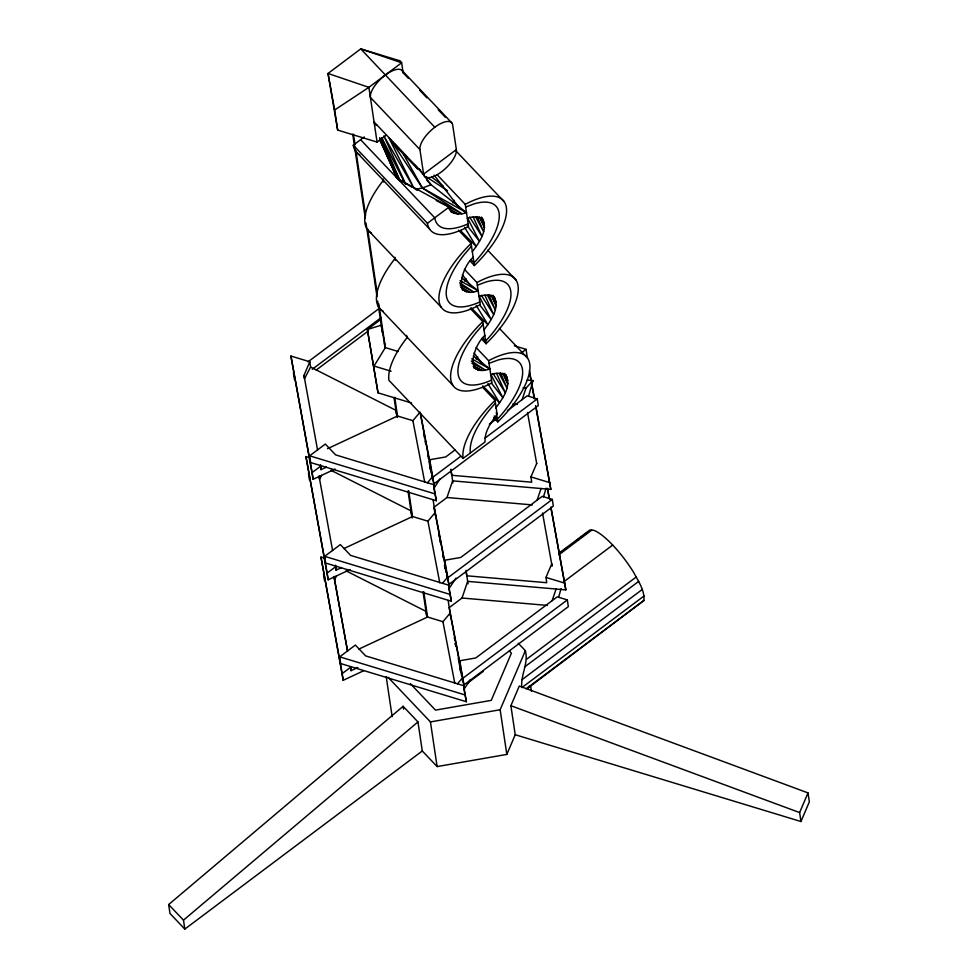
<?xml version="1.0" encoding="UTF-8"?>
<svg xmlns="http://www.w3.org/2000/svg" width="978" height="978" viewBox="0 0 978 978"><rect width="100%" height="100%" fill="white"/><g stroke="black" fill="none" stroke-linecap="round" stroke-linejoin="round"><path stroke-width="1.47" d="M529.514 685.859L527.668 688.267L643.927 600.443C644.759 590.101 638.182 581.005 633.561 572.264A44.817 11.247 53.1 0 0 593.707 530.296L589.893 529.978L559.514 552.766M518.279 643.255L525.357 650.712C528.829 663.157 520.394 674.991 521.812 687.668L644.062 595.969M528.523 396.322L533.059 380.589L527.056 380.075M543.548 496.824L546.017 488.254M558.572 597.338L561.042 588.756M439.794 582.9L427.924 521.188L435.051 512.692L448.853 584.477L553.316 506.115L552.313 499.403L542.228 496.335L460.76 557.448L444.66 560.26L445.455 565.541L434.208 507.105L446.995 497.509L452.631 480.87L550.81 489.367L535.932 406.445M522.093 399.66L526.042 388.009L533.059 380.589M454.819 683.414L442.948 621.702L450.063 613.206L463.878 684.991L568.34 606.629L567.326 599.905L557.252 596.849L475.773 657.962L459.684 660.773L460.467 666.055L449.232 607.619L462.019 598.023L467.655 581.372L565.834 589.868L550.944 506.959M537.105 500.174L541.054 488.523M552.13 600.688L556.079 589.025M309.794 361.774L310.588 367.056L304.476 378.755L303.975 375.405L309.794 361.774L290.918 356.041L313.143 479.293L335.075 469.061M450.76 469.574L451.799 475.284L531.726 482.203L530.932 476.909L536.751 463.279M466.041 571.507L466.824 575.798L546.739 582.705L545.956 577.423L551.775 563.793L552.105 566.03M422.288 750.97L184.818 929.1L169.989 913.476L168.656 904.552L403.119 706.312L417.948 721.935L422.288 750.97L437.117 766.581L506.824 754.417L500.149 709.747L525.357 650.712M510.883 705.7L519.294 686.03L808.011 792.901L809.344 801.838L800.945 821.52L515.223 734.735L510.883 705.7L799.613 812.584L800.945 821.52M506.824 754.417L515.223 734.735M799.613 812.584L808.011 792.901M321.53 475.369L319.5 479.269L318.999 475.919L332.606 550.638M347.434 650.688L334.513 579.783L336.554 575.883M452.814 202.935L454.293 200.368M464.489 281.114L465.98 278.534M476.176 359.281L477.655 356.713M440.198 478.731L434.122 487.998L433.621 484.648L335.601 454.88L325.332 444.061L309.635 455.821L310.649 462.545L436.335 500.712L433.621 484.648M455.98 578.084L449.146 588.511L448.645 585.162L350.625 555.394L340.344 544.575L324.659 556.335L325.662 563.047L451.359 601.226L448.645 585.162M470.247 679.747L464.171 689.025L463.67 685.676L365.65 655.896L355.369 645.077L339.684 656.849L340.686 663.561L466.372 701.739L463.67 685.676M472.325 251.713C479.061 242.568 488.682 229.977 482.276 218.302M473.156 257.3C462.142 266.811 451.481 299.733 478.169 290.796L461.64 277.789M484.012 329.879C490.748 320.735 500.357 308.156 493.963 296.468L495.186 299.219C491.848 293.632 484.281 294.733 479 296.383M484.844 335.466C473.817 344.977 463.156 377.899 489.856 368.975L473.328 355.955M495.699 408.058C502.435 398.914 512.044 386.334 505.65 374.647L506.873 377.398C503.536 371.811 495.956 372.899 490.687 374.562M424.77 482.399L412.899 420.674L420.027 412.178L433.829 483.963L538.291 405.601L537.289 398.89L527.203 395.821L507.545 410.577M427.472 482.777L432.459 476.836M442.496 583.291L447.484 577.35M457.521 683.805L462.496 677.852M471.494 246.126L463.694 255.234A64.939 26.479 -43.5 0 0 479.843 301.97M483.181 324.305L475.381 333.412A64.939 26.479 -43.5 0 0 491.518 380.136M184.818 929.1L183.485 920.164L417.948 721.935M359.818 154.854A67.861 27.665 -43.5 0 1 353.29 145.184L364.244 136.957M408.303 78.264L403.144 72.837L401.64 62.775L400.161 60.868L360.76 48.9L328.009 73.472L337.667 130.098L377.068 142.067L385.564 135.697M456.359 149.573A21.149 8.619 -43.5 0 1 441.481 171.859A21.149 8.619 -43.5 0 1 423.608 174.133L419.929 149.561A21.149 8.619 -43.5 0 1 434.807 127.274A21.149 8.619 -43.5 0 1 452.68 125.001L456.359 149.573L423.608 174.133L374.073 121.969A21.149 8.619 -43.5 0 0 377.007 125.331M353.29 145.184L427.447 223.277L449.367 206.835C450.491 214.94 460.516 214.989 466.482 212.617L431.078 184.744L426.958 180.404M307.997 361.86L378.449 309.011M312.263 369.293L381.334 317.471M380.711 319.5L367.373 329.5L378.021 392.838L411.591 403.034M316.175 370.075L368.461 330.857M313.143 479.293L312.141 472.582L320.527 466.286L321.029 469.648L326.469 467.093M521.25 352.985L526.078 349.354L527.081 356.078M455.43 449.66L445.736 456.934L429.635 459.746L430.43 465.039L420.344 412.594M489.367 424.207L496.641 418.755M433.829 483.963L432.826 477.252L460.76 456.298M485.051 438.071L537.289 398.89M407.313 337.324A67.861 27.665 -43.5 0 0 388.938 380.332L463.095 458.425L485.015 441.983C484.44 431.457 491.103 422.276 497.117 414.269L495.051 400.418L482.521 387.215M350.1 569.563L328.168 579.807L327.165 573.084L335.552 566.8L336.053 570.15L341.493 567.607M448.853 584.477L447.851 577.766L552.313 499.403M363.743 670.712L343.192 680.309L342.19 673.597L350.564 667.314L351.065 670.663L357.875 667.485M559.917 553.083L568.414 546.702M574.489 542.154L587.839 532.13M558.854 554.795L591.727 530.137M564 581.604L612.705 545.064M463.878 684.991L462.863 678.267L567.326 599.905M467.594 683.109L483.34 671.299M526.629 659.209L636.226 576.996M524.501 667.045L638.695 581.384M522.069 679.637L642.277 589.465M526.14 688.793L643.927 600.443M337.667 130.098L334.659 110.001L368.889 87.348L401.64 62.775L360.76 48.9L434.807 127.274M327.496 448.706L397.52 416.005L412.899 420.674M343.889 548.572L412.545 516.518L427.924 521.188M358.902 649.086L427.557 617.02L442.948 621.702M465.65 207.043L474.33 203.791A64.939 26.479 -43.5 0 1 474 262.874L470.907 259.622M477.337 285.209L486.005 281.97A64.939 26.479 -43.5 0 1 485.675 341.053L482.594 337.801M489.012 363.388L497.692 360.136A64.939 26.479 -43.5 0 1 497.362 419.232L494.269 415.968M467.325 218.204C472.594 216.554 480.161 215.453 483.511 221.04L482.24 218.277M415.943 189.292L422.398 187.996L431.078 184.744L419.085 169.194M388.021 677.241L430.442 721.911L500.149 709.747M390.54 139.316L391.481 141.48L417.215 168.583L420.454 169.817M523.034 387.753L526.042 388.009M512.9 404.012L517.399 404.391M446.995 497.509L532.423 504.905M462.019 598.023L547.448 605.419M514.391 345.809L526.078 349.354M398.144 351.493L385.344 347.606L381.261 325.197L367.373 329.5L378.021 392.838M391.09 371.224L374.024 366.041L385.344 347.606L378.828 304.011M530.932 476.909L549.807 482.643M309.635 455.821L435.332 494M328.168 579.807L305.943 456.555L308.84 457.435M545.956 577.423L564.832 583.157M324.659 556.335L450.345 594.514M343.192 680.309L320.967 557.057L325.319 558.389M339.684 656.849L465.369 695.028M449.904 210.001L457.997 213.999L448.804 208.815M461.579 288.18L469.672 292.178L460.479 286.982M473.266 366.359L481.359 370.344L473.474 365.906M462.276 289.537L466.347 291.591L462.362 289.525M310.588 367.056L395.943 410.344L397.239 417.472M331.029 470.32L410.956 510.846L412.264 517.985M346.041 570.834L425.98 611.36L427.019 617.069M436.274 200.6L461.971 213.73L422.398 187.996L390.283 139.377M460.137 285.001L473.658 291.909L459.611 282.776M471.812 363.168L485.332 370.075L471.298 360.943M449.367 206.835L397.679 178.742L379.941 139.988L396.995 178.375L379.721 138.069M466.482 212.617L422.398 187.996L401.86 151.48M460.015 280.649L478.169 290.796M471.702 358.828L489.856 368.975M412.141 187.287L397.679 178.742L380.197 139.854M414.782 188.84L417.41 190.38M391.481 141.48L393.474 142.678M425.797 176.553L447.557 190.686M431.567 176.945L443.45 186.26M460.479 230.612L476.237 246.505L464.562 227.287M471.103 307.728L487.912 324.672L476.237 305.454M482.79 385.907L499.599 402.85L487.924 383.633M402.202 70.66L451.738 122.825M419.66 90.22L426.885 97.824M438.23 109.78L445.455 117.397M456.151 151.125L504.196 201.712M419.929 149.561L370.393 97.397A21.149 8.619 -43.5 0 1 385.271 75.11A21.149 8.619 -43.5 0 1 403.144 72.837M437.044 174.659L465.247 204.353L468.56 226.468A67.861 27.665 -43.5 0 1 427.447 223.277M394.513 143.754L406.86 156.761M414.061 164.353L419.207 169.769M487.68 250.197L515.883 279.891M458.56 230.246L471.09 243.449L474.391 265.564A67.861 27.665 -43.5 0 0 506.359 207.556A67.861 27.665 -43.5 0 0 465.247 204.353M360.601 139.695L434.758 217.801A64.939 26.479 -43.5 0 0 468.156 223.791M470.222 261.163L474.391 265.564M355.454 151.015L429.611 229.109M464.403 269.329L476.934 282.532L480.235 304.647A67.861 27.665 -43.5 0 1 439.134 301.456A67.861 27.665 -43.5 0 1 471.09 243.449M499.367 328.363L527.57 358.07M470.247 308.425L482.777 321.615L486.078 343.73A67.861 27.665 -43.5 0 0 518.047 285.723A67.861 27.665 -43.5 0 0 476.934 282.532M481.897 339.329L486.078 343.73M367.129 229.194L441.286 307.288M476.078 347.508L488.621 360.711L491.922 382.826A67.861 27.665 -43.5 0 1 450.821 379.623A67.861 27.665 -43.5 0 1 482.777 321.615M493.584 417.508L497.765 421.909A67.861 27.665 -43.5 0 0 529.721 363.902A67.861 27.665 -43.5 0 0 488.621 360.711M378.816 307.361L452.973 385.466M509.318 650.945L511.421 653.145L491.249 700.37L435.479 710.114L410.357 683.646M168.656 904.552L183.485 920.164M467.276 225.82L479.477 241.358L467.643 218.253M479.905 305.185L491.164 319.525L479.33 296.432M491.579 383.364L502.839 397.704L491.017 374.598M434.11 175.16L459.012 207.446M462.398 274.855L470.699 285.625M474.085 353.034L482.386 363.792M469.66 217.104L481.971 236.395L473.218 217.067M481.335 295.27L493.658 314.574L484.905 295.246M493.022 373.449L505.345 392.753L496.592 373.413M475.809 217.202L483.658 231.774L477.203 216.517M487.484 295.38L495.345 309.953L488.89 294.696M499.171 373.559L507.032 388.132L500.565 372.875M381.885 138.02L405.332 183.962M389.146 138.326L413.975 188.204L383.841 135.905L405.601 183.888M479.33 216.835L484.489 227.605L480.442 217.984M491.017 295.001L496.176 305.784L492.13 296.151M502.704 373.18L507.851 383.951L503.817 374.329M379.843 138.02L399.745 180.588M481.323 217.055L484.44 223.999M492.998 295.222L496.115 302.165M504.685 373.4L507.802 380.344M416.273 166.407L417.215 168.583M381.689 138.057L400.002 180.6M423.951 435.1L424.525 438.046M425.088 440.98L425.65 443.914M427.912 455.675L428.474 458.609M429.036 461.555L431.298 473.303M431.86 476.249L432.435 479.183M429.721 466.323L430.296 469.306M433.743 487.252L436.335 500.712M438.694 534.147L439.256 537.081M439.819 540.027L440.393 542.961M442.643 554.722L443.217 557.656M444.623 565.003L446.041 572.35M446.604 575.284L447.166 578.23M444.452 565.333L445.027 568.328M448.768 587.766L451.359 601.226M454.281 637.595L454.843 640.529M455.406 643.475L455.98 646.409M458.23 658.17L461.628 675.798M462.191 678.732L462.753 681.678M455.161 643.414L455.736 646.397M460.051 668.83L460.626 671.825M464.073 689.771L466.372 701.739M529.391 370.589L534.563 398.975M529.587 372.826L530.944 380.295M531.494 383.278L534.208 398.229M535.577 405.699L550.81 489.367M547.68 489.024L549.587 499.489M547.325 488.279L548.964 497.24M551.14 509.196L565.834 589.868M527.497 412.471L536.714 463.682M542.521 512.985L552.008 565.663M429.635 459.746L432.826 477.252M444.66 560.26L447.851 577.766M459.684 660.773L462.863 678.267M384.232 343.095L384.77 346.078M334.659 110.001L328.009 73.472L368.889 87.348L377.068 142.067M303.975 375.405L317.581 450.124M347.618 651.14L334.011 576.433L334.513 579.783M290.918 356.041L312.141 472.582M305.943 456.555L327.165 573.084M320.967 557.057L342.19 673.597M496.323 412.251L497.765 421.909M530.626 685.994L531.433 691.36M450.907 469.306L452.936 482.875M466.005 570.321L468.034 583.89M433.083 499.587L435.565 516.164M448.168 600.529L450.43 615.602M434.232 508.548L434.672 511.555M383.229 179.072L383.682 182.079M394.916 257.238L395.369 260.246M406.591 335.405L407.044 338.412M394.721 397.325L397.655 416.909M408.682 490.736L412.52 516.347M423.767 591.69L427.606 617.301M394.024 397.508L396.567 414.525M407.985 490.919L411.811 516.531M423.071 591.873L426.811 616.947M353.437 134.157L355.014 144.683M355.906 150.685L365.576 215.331M367.594 228.852L377.251 293.498M352.728 134.292L365.307 218.461M365.98 222.972L376.995 296.627M377.667 301.138L382.374 332.642M430.442 721.911L437.117 766.581M403.119 706.312L403.547 709.209M386.176 676.544L392.178 716.752M293.424 372.789L294.427 379.513M308.449 473.303L309.451 480.015M323.461 573.817L324.464 580.529M350.711 666.947L351.065 670.663M335.576 565.198L336.053 570.15M320.552 464.697L321.029 469.648M470.394 452.948A64.939 26.479 -43.5 0 1 495.455 403.095M463.095 458.425A67.861 27.665 -43.5 0 1 495.051 400.418M371.506 233.033A67.861 27.665 -43.5 0 1 383.352 180.355M383.193 311.212A67.861 27.665 -43.5 0 1 395.039 258.522M454.672 213.412L450.589 211.37L454.672 213.412M478.034 369.757L473.951 367.716L478.034 369.757"/></g></svg>
